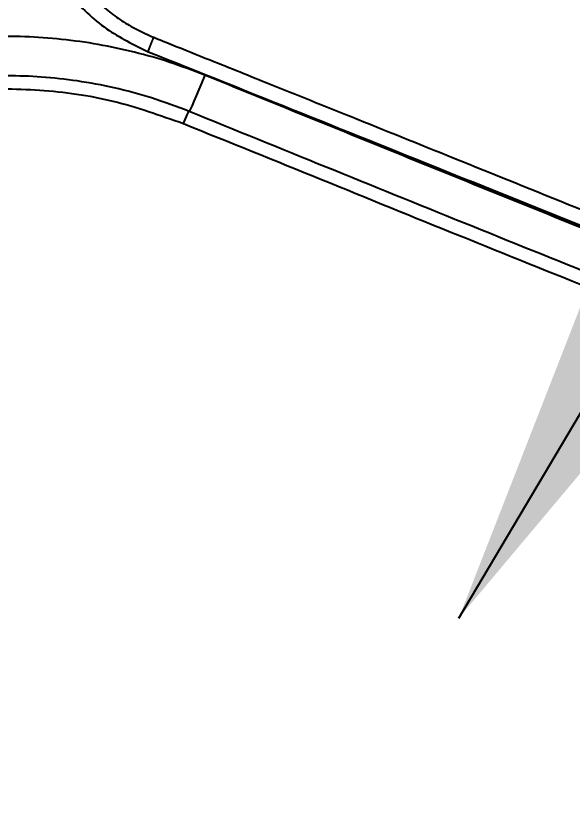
# Model space of a CAD drawing. Extents: x -2137 to 3740, y 68 to 2359.
# Drawn here: x -1431 to -1390.8, y 705.7 to 763.1 of the extents above; entities that cross this region are included whole.
import ezdxf

# ---------------------------------------------------------------- set-up
doc = ezdxf.new("R2010")
doc.units = 0
doc.header["$LTSCALE"] = 20
doc.header["$MEASUREMENT"] = 0
doc.layers.get('0').update_dxf_attribs({"linetype": 'CONTINUOUS'})
doc.layers.get('DEFPOINTS').update_dxf_attribs({"linetype": 'CONTINUOUS'})
doc.layers.add('1', color=7, linetype='CONTINUOUS')
doc.dimstyles.get("Standard").update_dxf_attribs({"dimtxt": 2.7, "dimasz": 2.5, "dimexe": 1.5, "dimexo": 1.5, "dimgap": 1.5, "dimtad": 1, "dimdec": 0, "dimlfac": 10, "dimzin": 0, "dimdsep": 46, "dimtxsty": 'Standard', "dimcen": 0, "dimclrt": 2, "dimadec": 0, "dimazin": 0, "dimtfac": 1, "dimtdec": 0, "dimtmove": 0, "dimatfit": 3, "dimfxl": 0, "dimtolj": 1, "dimtzin": 0, "dimarcsym": 0})

# ---------------------------------------------------------------- blocks, each defined once
blk = doc.blocks.new('*D10')
at = {"color": 3, "lineweight": -2}
for p, q in [((-1420.563, 804.156), (-1751.902, 804.156)), ((-1745.902, 780.156), (-1745.902, 581.518)), ((-1745.902, 318.903), (-1745.902, 533.518)), ((-1524.405, 294.903), (-1751.902, 294.903))]:
    blk.add_line(p, q, dxfattribs=at)
at = {"color": 3}
for points in [[(-1749.902, 780.156), (-1741.902, 780.156), (-1745.902, 804.156)], [(-1749.902, 318.903), (-1741.902, 318.903), (-1745.902, 294.903)]]:
    blk.add_solid(points, dxfattribs=at)
at = {"layer": 'DEFPOINTS', "color": 0}
for p in [(-1418.763, 804.156), (-1745.902, 294.903), (-1522.605, 294.903)]:
    blk.add_point(p, dxfattribs=at)
at = {"color": 2, "insert": (-1745.902, 557.518), "char_height": 24, "attachment_point": 5}
blk.add_mtext('\\A1;510', dxfattribs=at)
blk = doc.blocks.new('A$C9bb48bae')
at = {"layer": '1', "color": 7, "linetype": 'Continuous'}
for centre, major_axis, ratio, start_param, end_param in [((504.495, 84.071), (-1.129, 2.779), 0.020055, 1.619281, 3.141593), ((506.001, 80.366), (-0.376, 0.926), 0.051291, 4.74806, 6.283185)]:
    blk.add_ellipse(centre, major_axis=major_axis, ratio=ratio, start_param=start_param, end_param=end_param, dxfattribs=at)
for points, knots in [([(515.464, 103.485), (515.622, 103.034), (515.934, 102.146), (516.229, 100.771), (516.348, 99.613), (516.368, 98.805), (516.359, 98.349), (516.331, 97.693), (516.233, 96.727), (515.975, 95.482), (515.609, 94.307), (514.999, 92.836), (514.2, 91.469), (513.229, 90.234), (512.411, 89.366), (511.501, 88.56), (510.49, 87.832), (509.381, 87.184), (508.587, 86.832), (508.182, 86.653)], [0, 0, 0, 0, 0.070483, 0.139078, 0.207183, 0.242378, 0.258452, 0.274481, 0.339445, 0.401655, 0.461925, 0.52092, 0.636325, 0.693826, 0.752122, 0.811597, 0.872428, 0.935026, 1, 1, 1, 1]), ([(516.414, 103.74), (516.616, 103.163), (517.019, 102.009), (517.332, 100.198), (517.437, 98.07), (517.154, 95.635), (516.201, 92.662), (514.401, 89.724), (511.745, 87.152), (509.61, 86.117), (508.573, 85.614)], [0, 0, 0, 0, 0.083834, 0.167677, 0.25153, 0.376021, 0.502155, 0.677308, 0.843232, 1, 1, 1, 1]), ([(504.494, 83.914), (505.329, 84.234), (506.994, 84.872), (509.569, 85.604), (512.185, 86.164), (515.707, 86.651), (520.163, 86.847), (523.679, 86.366), (525.437, 86.125)], [0, 0, 0, 0, 0.125734, 0.250836, 0.375957, 0.501746, 0.750852, 1, 1, 1, 1]), ([(508.182, 86.653), (507.757, 86.481), (506.399, 85.933), (503.595, 84.81), (499.265, 83.07), (493.41, 80.713), (486.031, 77.735), (477.128, 74.14), (466.69, 69.95), (454.698, 65.219), (441.135, 59.987), (425.982, 54.306), (409.213, 48.254), (390.793, 41.938), (370.673, 35.522), (348.786, 29.265), (325.043, 23.583), (299.338, 19.192), (271.75, 16.761), (242.549, 15.003), (211.892, 14.296), (180.131, 14.157), (147.467, 14.175), (114.228, 14.185), (81.159, 14.197), (49.625, 14.21), (22.358, 14.224), (3.8, 14.238), (-0.002, 14.25), (0, 14.253)], [0, 0, 0, 0, 0.002237, 0.007152, 0.014744, 0.025013, 0.037959, 0.053582, 0.07188, 0.092854, 0.116505, 0.142832, 0.171833, 0.20351, 0.237859, 0.274881, 0.314573, 0.356936, 0.402004, 0.449781, 0.500255, 0.55342, 0.609269, 0.667805, 0.729036, 0.79296, 0.859558, 0.928803, 1, 1, 1, 1]), ([(508.573, 85.614), (501.171, 82.644), (486.756, 76.859), (465.338, 68.201), (438.594, 57.77), (407.467, 46.297), (372.145, 34.632), (340.79, 25.91), (315.509, 20.67), (296.669, 17.977), (280.021, 16.348), (262.801, 15.059), (243.444, 14.008), (224.106, 13.405), (198.55, 13.042), (173.796, 13.001), (149.29, 13), (128.878, 13.001), (107.287, 13.001), (84.958, 13.001), (63.975, 13.001), (40.827, 13.001), (23.089, 13.001), (11.488, 13.001), (5.312, 13.001), (1.712, 13.001), (0.972, 13.001), (0.968, 13.001)], [0, 0, 0, 0, 0.039003, 0.075957, 0.112972, 0.179376, 0.238139, 0.29481, 0.338391, 0.364249, 0.387853, 0.420247, 0.44887, 0.483127, 0.51582, 0.576231, 0.608416, 0.642464, 0.683469, 0.724728, 0.767812, 0.808151, 0.875463, 0.906299, 0.936507, 0.968699, 1, 1, 1, 1]), ([(450.492, 62.266), (454.751, 63.928), (463.785, 67.453), (477.287, 72.861), (491.021, 78.433), (500.003, 82.087), (504.494, 83.914)], [0, 0, 0, 0, 0.235726, 0.499999, 0.749999, 1, 1, 1, 1]), ([(505.624, 81.292), (506.525, 81.633), (508.297, 82.305), (511.006, 83.022), (513.668, 83.523), (516.262, 83.806), (519.435, 83.916), (523.126, 83.71), (525.916, 83.115), (527.267, 82.827)], [0, 0, 0, 0, 0.130951, 0.257807, 0.380567, 0.499233, 0.612467, 0.812347, 1, 1, 1, 1]), ([(527.082, 81.909), (526.206, 82.106), (524.456, 82.5), (521.787, 82.826), (519.104, 82.956), (515.534, 82.834), (511.085, 82.211), (507.719, 81.016), (506.035, 80.418)], [0, 0, 0, 0, 0.125562, 0.250738, 0.375692, 0.501022, 0.75043, 1, 1, 1, 1]), ([(343.494, 23.625), (352.821, 26.205), (371.476, 31.366), (398.789, 40.231), (424.367, 49.298), (446.554, 57.65), (466.636, 65.502), (485.737, 73.198), (499.017, 78.603), (505.624, 81.292)], [0, 0, 0, 0, 0.168543, 0.337103, 0.500019, 0.641198, 0.75001, 0.875634, 1, 1, 1, 1]), ([(506.035, 80.418), (502.707, 79.069), (496.058, 76.374), (482.763, 70.959), (466.111, 64.266), (451.616, 58.61), (441.551, 54.771), (434.83, 52.234), (422.482, 47.657), (405.572, 41.609), (385.136, 34.764), (368.668, 29.686), (354.838, 25.799), (347.918, 23.873), (343.757, 22.714)], [0, 0, 0, 0, 0.062547, 0.125006, 0.249989, 0.374972, 0.395805, 0.437472, 0.499979, 0.624989, 0.749999, 0.874999, 0.924839, 1, 1, 1, 1])]:
    blk.add_open_spline(points, degree=3, knots=knots, dxfattribs=at)
blk.add_rational_spline([(508.573, 85.614), (508.58, 85.617), (508.531, 85.756), (508.446, 85.981), (508.374, 86.168), (508.283, 86.403), (508.182, 86.653)], [1.00068779291, 0.992220081069, 1.06193957774, 1.20984628294, 1.08378048493, 1.014515498, 1.00205132212], degree=3, knots=[0, 0, 0, 0, 0.53986, 0.53986, 0.53986, 1, 1, 1, 1], dxfattribs=at)

msp = doc.modelspace()

# ---------------------------------------------------------------- block references
at = {"xscale": -1}
msp.add_blockref('A$C9bb48bae', (-912.869, 674.903), dxfattribs=at)

# ---------------------------------------------------------------- dimensions: what is measured, and where the dimension line sits
dim = msp.add_linear_dim(base=(-1745.902, 294.903), p1=(-1418.763, 804.156), p2=(-1522.605, 294.903), angle=90, text='510', dimstyle='Standard', override={"dimscale": 1.2, "dimtxt": 20, "dimasz": 20, "dimexe": 5, "dimgap": 10, "dimtih": 1, "dimtoh": 1, "dimlfac": 1, "dimzin": 12, "dimclrd": 3, "dimclre": 3, "dimazin": 2, "dimarcsym": 1})
dim.commit()
dim.dimension.update_dxf_attribs({"geometry": '*D10', "text_midpoint": (-1745.902, 557.518), "dimtype": 160})

# ---------------------------------------------------------------- leaders
msp.add_leader([(-1398.994, 719.553), (-1313.718, 863.518), (-1143.657, 863.518)], dimstyle='Standard', override={"dimscale": 1.2, "dimtxt": 20, "dimasz": 20, "dimexe": 5, "dimgap": 10, "dimtad": 0, "dimtoh": 1, "dimlfac": 1, "dimzin": 12, "dimclrd": 3, "dimclre": 3, "dimazin": 2, "dimarcsym": 1})

doc.saveas('drawing.dxf')
